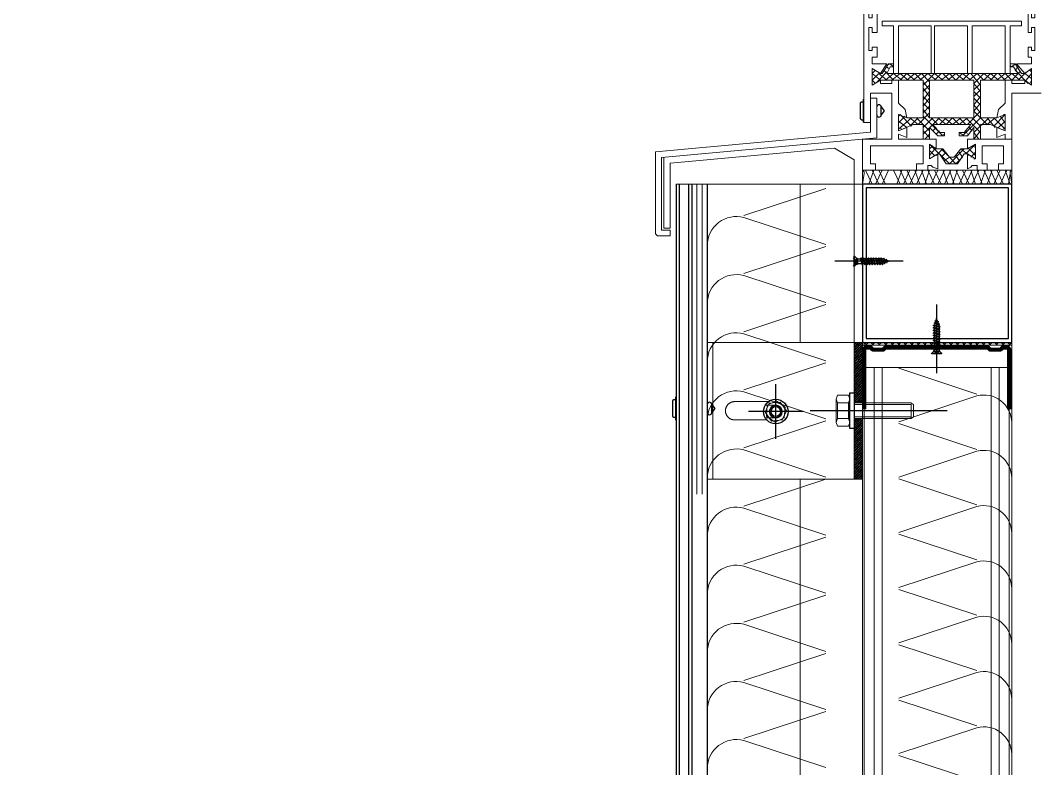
# Model space of a CAD drawing. Header units: metres. Extents: x -175 to 101, y -7 to 93.
# Drawn here: x 22.354 to 22.6826, y 16.1721 to 16.4135 of the extents above; entities that cross this region are included whole.
import ezdxf

# ---------------------------------------------------------------- set-up
doc = ezdxf.new("R2010")
doc.units = ezdxf.units.M
doc.linetypes.add('GESTRICHELT', pattern=[0.75, 0.5, -0.25])
doc.linetypes.add('HIDDEN', pattern=[0.375, 0.25, -0.125])
for name, color, linetype, lineweight, transparency in [('DC_AISLAMIENTO', 14, 'Continuous', 9, 0.3), ('DC_LINEA DISCONTINUA', 251, 'HIDDEN', 9, 0.3), ('DC_SOMBREADO', 252, 'Continuous', 9, 0.4), ('DC_TRANSPARENTE', 251, 'Continuous', 9, 0.4)]:
    doc.layers.add(name, color=color, linetype=linetype, lineweight=lineweight, transparency=transparency)
doc.layers.add('DC_LINEA', color=251, linetype='Continuous', lineweight=9)

# ---------------------------------------------------------------- blocks, each defined once
blk = doc.blocks.new('AISLM1')
at = {"layer": 'DC_AISLAMIENTO'}
for p, q in [((-6235.43963, 2491.67983), (-6235.41867, 2491.74319)), ((-6235.41713, 2491.74319), (-6235.39617, 2491.67983))]:
    blk.add_line(p, q, dxfattribs=at)
blk.add_arc((-6235.4404, 2491.74901), 0.0225, 345.00002, 90.00002, dxfattribs=at)
blk = doc.blocks.new('55')
at = {"layer": 'DC_SOMBREADO', "linetype": 'Continuous', "true_color": 0x000000, "transparency": 33554495}
h = blk.add_hatch(dxfattribs=at)
h.set_pattern_fill('BRASS', color=18, scale=0.0001, angle=47)
h.set_pattern_definition([(47, (-0.0002911, 0), (-0.00046440960053, 0.00043306895864), []), (47, (-0.0005233, 0.00021653), (-0.00046440960053, 0.00043306895864), [0.0003175, -0.00015875])])
h.paths.add_polyline_path([(-6233.99715, 2492.7041), (-6233.99979, 2492.7041), (-6233.99979, 2492.68455), (-6233.99979, 2492.68455), (-6233.99978, 2492.68455), (-6233.99974, 2492.68455), (-6233.99959, 2492.68455), (-6233.99901, 2492.68455), (-6233.99715, 2492.68455)])
h.paths.add_polyline_path([(-6233.99715, 2492.67954), (-6233.99901, 2492.67954), (-6233.99959, 2492.67954), (-6233.99979, 2492.67954), (-6233.99979, 2492.67627), (-6233.99979, 2492.65998), (-6233.99715, 2492.65998)])
at = {"layer": 'DC_LINEA', "lineweight": 15}
for points in [[(-6233.99979, 2492.7041), (-6234.04715, 2492.7041), (-6234.04715, 2492.65998), (-6233.99979, 2492.65998)], [(-6234.04538, 2492.7041), (-6234.04538, 2492.65998)], [(-6233.99715, 2492.65998), (-6233.99979, 2492.65998), (-6233.99979, 2492.7041), (-6233.99715, 2492.7041)], [(-6233.99715, 2492.65998), (-6233.99715, 2492.7041)], [(-6234.02491, 2492.68519), (-6234.0278, 2492.68383)], [(-6234.02204, 2492.6832), (-6234.02491, 2492.68519)], [(-6234.0278, 2492.68383), (-6234.02809, 2492.68035), (-6234.02522, 2492.67835), (-6234.02233, 2492.67972), (-6234.02204, 2492.6832)]]:
    blk.add_lwpolyline(points, dxfattribs=at)
at = {"layer": 'DC_LINEA', "lineweight": 25}
for points in [[(-6234.02507, 2492.67296), (-6234.02506, 2492.6906)], [(-6234.02507, 2492.67573), (-6234.02506, 2492.68784)], [(-6234.01624, 2492.68178), (-6234.03389, 2492.68178)], [(-6233.96986, 2492.68204), (-6234.01398, 2492.68204)]]:
    blk.add_lwpolyline(points, dxfattribs=at)
blk.add_lwpolyline([(-6233.99979, 2492.68782), (-6233.99979, 2492.67627), (-6234.00121, 2492.67627), (-6234.00121, 2492.67627), (-6234.00121, 2492.68781), (-6234.00121, 2492.68782)], close=True, dxfattribs=at)
at = {"layer": 'DC_LINEA', "lineweight": 0}
for points in [[(-6234.02796, 2492.67908), (-6234.03832, 2492.67908), (-6234.03843, 2492.67908), (-6234.03853, 2492.67909), (-6234.03863, 2492.6791), (-6234.03874, 2492.67911), (-6234.03884, 2492.67913), (-6234.03894, 2492.67915), (-6234.03904, 2492.67917), (-6234.03914, 2492.6792), (-6234.03924, 2492.67923), (-6234.03934, 2492.67926), (-6234.03943, 2492.6793), (-6234.03953, 2492.67934), (-6234.03962, 2492.67938), (-6234.03971, 2492.67943), (-6234.0398, 2492.67948), (-6234.03989, 2492.67953), (-6234.03998, 2492.67959), (-6234.04006, 2492.67965), (-6234.04014, 2492.67971), (-6234.04022, 2492.67977), (-6234.0403, 2492.67984), (-6234.04038, 2492.67991), (-6234.04045, 2492.67998), (-6234.04052, 2492.68006), (-6234.04059, 2492.68014), (-6234.04065, 2492.68022), (-6234.04072, 2492.6803), (-6234.04077, 2492.68039), (-6234.04083, 2492.68047), (-6234.04088, 2492.68056), (-6234.04093, 2492.68065), (-6234.04098, 2492.68074), (-6234.04102, 2492.68084), (-6234.04106, 2492.68093), (-6234.0411, 2492.68103), (-6234.04114, 2492.68112), (-6234.04117, 2492.68122), (-6234.04119, 2492.68132), (-6234.04122, 2492.68142), (-6234.04124, 2492.68152), (-6234.04125, 2492.68163), (-6234.04126, 2492.68173), (-6234.04127, 2492.68183), (-6234.04128, 2492.68193), (-6234.04128, 2492.68204), (-6234.04128, 2492.68214), (-6234.04127, 2492.68224), (-6234.04126, 2492.68235), (-6234.04125, 2492.68245), (-6234.04124, 2492.68255), (-6234.04122, 2492.68265), (-6234.04119, 2492.68275), (-6234.04117, 2492.68285), (-6234.04114, 2492.68295), (-6234.0411, 2492.68305), (-6234.04106, 2492.68315), (-6234.04102, 2492.68324), (-6234.04098, 2492.68333), (-6234.04093, 2492.68343), (-6234.04088, 2492.68352), (-6234.04083, 2492.6836), (-6234.04077, 2492.68369), (-6234.04072, 2492.68378), (-6234.04065, 2492.68386), (-6234.04059, 2492.68394), (-6234.04052, 2492.68401), (-6234.04045, 2492.68409), (-6234.04038, 2492.68416), (-6234.0403, 2492.68423), (-6234.04022, 2492.6843), (-6234.04014, 2492.68437), (-6234.04006, 2492.68443), (-6234.03998, 2492.68449), (-6234.03989, 2492.68454), (-6234.0398, 2492.6846), (-6234.03971, 2492.68465), (-6234.03962, 2492.68469), (-6234.03953, 2492.68474), (-6234.03943, 2492.68478), (-6234.03934, 2492.68482), (-6234.03924, 2492.68485), (-6234.03914, 2492.68488), (-6234.03904, 2492.68491), (-6234.03894, 2492.68493), (-6234.03884, 2492.68495), (-6234.03874, 2492.68496), (-6234.03863, 2492.68498), (-6234.03853, 2492.68499), (-6234.03843, 2492.68499), (-6234.03832, 2492.68499), (-6234.02738, 2492.68499)], [(-6233.99744, 2492.68499), (-6233.99979, 2492.68499)], [(-6234.02847, 2492.68381), (-6234.0278, 2492.68381), (-6234.02507, 2492.68381), (-6234.025, 2492.68381), (-6234.02493, 2492.6838), (-6234.02486, 2492.6838), (-6234.02479, 2492.68379), (-6234.02472, 2492.68378), (-6234.02465, 2492.68377), (-6234.02458, 2492.68375), (-6234.02451, 2492.68373), (-6234.02445, 2492.68371), (-6234.02438, 2492.68369), (-6234.02431, 2492.68367), (-6234.02425, 2492.68364), (-6234.02419, 2492.68361), (-6234.02412, 2492.68358), (-6234.02406, 2492.68354), (-6234.024, 2492.68351), (-6234.02394, 2492.68347), (-6234.02389, 2492.68343), (-6234.02383, 2492.68339), (-6234.02377, 2492.68335), (-6234.02372, 2492.6833), (-6234.02367, 2492.68325), (-6234.02362, 2492.6832), (-6234.02357, 2492.68315), (-6234.02352, 2492.6831), (-6234.02348, 2492.68305), (-6234.02344, 2492.68299), (-6234.0234, 2492.68293), (-6234.02336, 2492.68288), (-6234.02332, 2492.68282), (-6234.02329, 2492.68275), (-6234.02325, 2492.68269), (-6234.02322, 2492.68263), (-6234.0232, 2492.68257), (-6234.02317, 2492.6825), (-6234.02315, 2492.68243), (-6234.02312, 2492.68237), (-6234.02311, 2492.6823), (-6234.02309, 2492.68223), (-6234.02307, 2492.68216), (-6234.02306, 2492.6821), (-6234.02305, 2492.68203), (-6234.02305, 2492.68196), (-6234.02304, 2492.68189), (-6234.02304, 2492.68182), (-6234.02304, 2492.68175), (-6234.02304, 2492.68168), (-6234.02305, 2492.68161), (-6234.02305, 2492.68154), (-6234.02306, 2492.68147), (-6234.02307, 2492.6814), (-6234.02309, 2492.68133), (-6234.02311, 2492.68126), (-6234.02312, 2492.68119), (-6234.02315, 2492.68113), (-6234.02317, 2492.68106), (-6234.0232, 2492.681), (-6234.02322, 2492.68093), (-6234.02325, 2492.68087), (-6234.02329, 2492.68081), (-6234.02332, 2492.68075), (-6234.02336, 2492.68069), (-6234.0234, 2492.68063), (-6234.02344, 2492.68057), (-6234.02348, 2492.68052), (-6234.02352, 2492.68046), (-6234.02357, 2492.68041), (-6234.02362, 2492.68036), (-6234.02367, 2492.68031), (-6234.02372, 2492.68026), (-6234.02377, 2492.68022), (-6234.02383, 2492.68017), (-6234.02389, 2492.68013), (-6234.02394, 2492.68009), (-6234.024, 2492.68005), (-6234.02406, 2492.68002), (-6234.02412, 2492.67999), (-6234.02419, 2492.67995), (-6234.02425, 2492.67992), (-6234.02431, 2492.6799), (-6234.02438, 2492.67987), (-6234.02445, 2492.67985), (-6234.02451, 2492.67983), (-6234.02458, 2492.67981), (-6234.02465, 2492.6798), (-6234.02472, 2492.67978), (-6234.02479, 2492.67977), (-6234.02486, 2492.67976), (-6234.02493, 2492.67976), (-6234.025, 2492.67975), (-6234.02507, 2492.67975), (-6234.02723, 2492.67975), (-6234.02847, 2492.67975)], [(-6233.99744, 2492.67908), (-6233.99979, 2492.67908)]]:
    blk.add_lwpolyline(points, dxfattribs=at)
blk.add_lwpolyline([(-6234.02643, 2492.67873), (-6234.02848, 2492.68156), (-6234.02718, 2492.68447), (-6234.0237, 2492.68484), (-6234.02165, 2492.68201), (-6234.02295, 2492.67909)], close=True, dxfattribs=at)
at = {"layer": 'DC_LINEA', "lineweight": 5}
for points in [[(-6234.00164, 2492.67954), (-6234.00164, 2492.67954), (-6234.00515, 2492.67954), (-6234.00515, 2492.67954), (-6234.00515, 2492.67954), (-6234.00515, 2492.68455), (-6234.00515, 2492.68455), (-6234.00515, 2492.68455), (-6234.00164, 2492.68455), (-6234.00164, 2492.68455), (-6234.00121, 2492.68581), (-6234.00121, 2492.68581), (-6234.00121, 2492.68581), (-6234.00164, 2492.68707), (-6234.00164, 2492.68707), (-6234.00515, 2492.68707), (-6234.00515, 2492.68707), (-6234.00515, 2492.68707), (-6234.00558, 2492.68581), (-6234.00515, 2492.68455), (-6234.00515, 2492.68455)], [(-6234.00515, 2492.67954), (-6234.00515, 2492.67954), (-6234.00558, 2492.67828), (-6234.00558, 2492.67828), (-6234.00558, 2492.68581), (-6234.00558, 2492.68581)], [(-6234.00558, 2492.67828), (-6234.00515, 2492.67702), (-6234.00515, 2492.67702), (-6234.00515, 2492.67702), (-6234.00164, 2492.67702), (-6234.00164, 2492.67702), (-6234.00164, 2492.67702), (-6234.00121, 2492.67828), (-6234.00121, 2492.67828), (-6234.00121, 2492.67828), (-6234.00164, 2492.67954), (-6234.00164, 2492.67954), (-6234.00164, 2492.68455), (-6234.00164, 2492.68455)], [(-6233.99979, 2492.68455), (-6233.99979, 2492.68455), (-6233.99978, 2492.68455), (-6233.99974, 2492.68455), (-6233.99959, 2492.68455), (-6233.99901, 2492.68455), (-6233.99692, 2492.68455), (-6233.99061, 2492.68455), (-6233.9843, 2492.68455), (-6233.98222, 2492.68455), (-6233.98163, 2492.68455), (-6233.98148, 2492.68455), (-6233.98144, 2492.68455), (-6233.98143, 2492.68455), (-6233.98143, 2492.68455), (-6233.98143, 2492.68455), (-6233.98143, 2492.68455), (-6233.98142, 2492.68455), (-6233.98139, 2492.68453), (-6233.98131, 2492.68448), (-6233.98106, 2492.6843), (-6233.9808, 2492.68413), (-6233.98072, 2492.68408), (-6233.9807, 2492.68406), (-6233.98069, 2492.68406), (-6233.98069, 2492.68406), (-6233.98069, 2492.68406), (-6233.98069, 2492.68406), (-6233.98069, 2492.68405), (-6233.98069, 2492.68405), (-6233.98069, 2492.68401), (-6233.98069, 2492.68388), (-6233.98069, 2492.68343), (-6233.98069, 2492.68204), (-6233.98069, 2492.68066), (-6233.98069, 2492.6802), (-6233.98069, 2492.68008), (-6233.98069, 2492.68004), (-6233.98069, 2492.68003), (-6233.98069, 2492.68003), (-6233.98069, 2492.68003), (-6233.98069, 2492.68003), (-6233.98069, 2492.68003), (-6233.9807, 2492.68003), (-6233.98072, 2492.68001), (-6233.9808, 2492.67995), (-6233.98106, 2492.67978), (-6233.98131, 2492.67961), (-6233.98139, 2492.67956), (-6233.98142, 2492.67954), (-6233.98143, 2492.67954), (-6233.98143, 2492.67954), (-6233.98143, 2492.67954), (-6233.98143, 2492.67954), (-6233.98144, 2492.67954), (-6233.98148, 2492.67954), (-6233.98163, 2492.67954), (-6233.98222, 2492.67954), (-6233.9843, 2492.67954), (-6233.99061, 2492.67954), (-6233.99692, 2492.67954), (-6233.99901, 2492.67954), (-6233.99959, 2492.67954), (-6233.99974, 2492.67954), (-6233.99978, 2492.67954), (-6233.99979, 2492.67954), (-6233.99979, 2492.67954)], [(-6233.99979, 2492.68406), (-6233.99979, 2492.68406), (-6233.99978, 2492.68406), (-6233.99974, 2492.68406), (-6233.99959, 2492.68406), (-6233.99901, 2492.68406), (-6233.99692, 2492.68406), (-6233.99061, 2492.68406), (-6233.9843, 2492.68406), (-6233.98222, 2492.68406), (-6233.98163, 2492.68406), (-6233.98148, 2492.68406), (-6233.98144, 2492.68406), (-6233.98143, 2492.68406), (-6233.98143, 2492.68406), (-6233.98143, 2492.68406), (-6233.98143, 2492.68405), (-6233.98143, 2492.68405), (-6233.98143, 2492.68401), (-6233.98143, 2492.68388), (-6233.98143, 2492.68343), (-6233.98143, 2492.68204), (-6233.98143, 2492.68066), (-6233.98143, 2492.6802), (-6233.98143, 2492.68008), (-6233.98143, 2492.68004), (-6233.98143, 2492.68003), (-6233.98143, 2492.68003), (-6233.98143, 2492.68003), (-6233.98144, 2492.68003), (-6233.98148, 2492.68003), (-6233.98163, 2492.68003), (-6233.98222, 2492.68003), (-6233.9843, 2492.68003), (-6233.99061, 2492.68003), (-6233.99692, 2492.68003), (-6233.99901, 2492.68003), (-6233.99959, 2492.68003), (-6233.99974, 2492.68003), (-6233.99978, 2492.68003), (-6233.99979, 2492.68003), (-6233.99979, 2492.68003)]]:
    blk.add_lwpolyline(points, dxfattribs=at)
at = {"layer": 'DC_LINEA', "lineweight": 25}
blk.add_circle((-6234.02507, 2492.68178), 0.00396, dxfattribs=at)
at = {"layer": 'DC_LINEA', "lineweight": 0}
for radius in [0.00212, 0.002]:
    blk.add_circle((-6234.02507, 2492.68178), radius, dxfattribs=at)
at = {"layer": 'DC_LINEA', "lineweight": 15}
for radius in [0.00182, 0.00151]:
    blk.add_circle((-6234.02507, 2492.68178), radius, dxfattribs=at)
blk = doc.blocks.new('envolvente1')
at = {"layer": 'DC_LINEA', "linetype": 'Continuous'}
for p, q in [((-6233.83838, 2492.80877), (-6233.83838, 2492.85981)), ((-6233.81838, 2492.60877), (-6233.81838, 2492.80977)), ((-6233.87864, 2492.78368), (-6233.87864, 2492.7845)), ((-6233.83838, 2492.64871), (-6233.83838, 2492.76465))]:
    blk.add_line(p, q, dxfattribs=at)
at = {"layer": 'DC_LINEA', "lineweight": 25}
for points in [[(-6233.8784, 2492.85981), (-6233.8784, 2492.61384), (-6234.40224, 2492.57268, 0.39143), (-6234.40338, 2492.57145), (-6234.40338, 2492.40377)], [(-6233.8774, 2492.85981), (-6233.8774, 2492.61292), (-6234.40216, 2492.57169, 0.39143), (-6234.40238, 2492.57145), (-6234.40238, 2492.40477)], [(-6233.87864, 2492.79118), (-6233.87864, 2492.7845), (-6233.87911, 2492.7845, -0.413001), (-6233.87953, 2492.78492), (-6233.87953, 2492.78994, -0.413001), (-6233.87911, 2492.79036), (-6233.87864, 2492.79036)], [(-6233.86838, 2492.78615, 0.995723), (-6233.86693, 2492.78615), (-6233.86693, 2492.78871, 0.99502), (-6233.86838, 2492.78871)]]:
    blk.add_lwpolyline(points, format="xyb", dxfattribs=at)
for points in [[(-6233.8744, 2492.85981), (-6233.8744, 2492.61148)], [(-6233.8734, 2492.85981), (-6233.8734, 2492.61098)], [(-6233.86838, 2492.85981), (-6233.86838, 2492.6046)]]:
    blk.add_lwpolyline(points, dxfattribs=at)
blk.add_lwpolyline([(-6233.8669, 2492.78871), (-6233.86595, 2492.78746), (-6233.8669, 2492.78615)], close=True, dxfattribs=at)
at = {"layer": 'DC_LINEA DISCONTINUA', "ltscale": 0.02}
for points in [[(-6233.87174, 2492.85981), (-6233.87174, 2492.61031), (-6233.87447, 2492.60746), (-6234.39662, 2492.56644), (-6234.39671, 2492.56634), (-6234.39671, 2492.41294)], [(-6233.87007, 2492.85981), (-6233.87007, 2492.60964), (-6233.8737, 2492.60585), (-6234.39505, 2492.56489), (-6234.39505, 2492.41294)]]:
    blk.add_lwpolyline(points, dxfattribs=at)
at = {"layer": 'DC_AISLAMIENTO', "linetype": 'Continuous', "xscale": 0.416666425886738, "yscale": 0.416666425886738, "zscale": 0.416666425886738, "rotation": 90}
for p in [(-5195.63085, 5090.93868), (-5195.63085, 5090.91993), (-5195.63085, 5090.90118), (-5195.63085, 5090.88243), (-5195.63085, 5090.86368), (-5195.63085, 5090.84493), (-5195.63085, 5090.82618), (-5195.63085, 5090.80743), (-5195.63085, 5090.78868), (-5195.63085, 5090.76993)]:
    blk.add_blockref('AISLM1', p, dxfattribs=at)
at = {"layer": 'DC_LINEA', "linetype": 'Continuous'}
blk.add_blockref('55', (0.17877, 0.10467), dxfattribs=at)
blk = doc.blocks.new('C70')
at = {"const_width": 2}
for points in [[(-34.54, 1.25), (-34.54, 29)], [(33.47, 1.25), (33.47, 29)], [(-33.29, 0), (-31.99, 0)], [(-29.92, 1.09), (-26.1, 1.09)], [(22.97, 0), (-24.04, 0)], [(28.85, 1.09), (25.03, 1.09)], [(32.22, 0), (30.92, 0)]]:
    blk.add_lwpolyline(points, dxfattribs=at)
for points in [[(-33.29, 0, -0.414214), (-34.54, 1.25)], [(-29.92, 1.09, 0.247529), (-30.95, 0.54, -0.247529), (-31.99, 0)], [(-24.04, 0, -0.247529), (-25.07, 0.54, 0.247529), (-26.1, 1.09)], [(22.97, 0, 0.247529), (24, 0.54, -0.247529), (25.03, 1.09)], [(28.85, 1.09, -0.247529), (29.88, 0.54, 0.247529), (30.92, 0)], [(32.22, 0, 0.414214), (33.47, 1.25)]]:
    blk.add_lwpolyline(points, format="xyb", dxfattribs=at)

msp = doc.modelspace()

# ---------------------------------------------------------------- hatches: boundary and pattern name
at = {"layer": 'DC_SOMBREADO', "transparency": 33554526}
h = msp.add_hatch(dxfattribs=at)
h.set_pattern_fill('NET', color=256, scale=0.000467741, angle=-45)
h.set_pattern_definition([(315, (5853.9517761, -2315.8968154), (0.00105010794556, 0.00105010794556), []), (45, (5853.9517761, -2315.8968154), (-0.00105010794556, 0.00105010794556), [])])
h.paths.add_polyline_path([(22.67362, 16.30958), (22.67362, 16.30867), (22.62547, 16.30867), (22.62547, 16.30958)])

# ---------------------------------------------------------------- linework, layer by layer
at = {"layer": 'DC_LINEA', "color": 7, "lineweight": 0}
for p, q in [((22.62594, 16.38997), (22.62594, 16.4233)), ((22.63499, 16.38997), (22.62812, 16.38997)), ((22.62812, 16.37304), (22.62812, 16.36722)), ((22.63711, 16.37516), (22.64928, 16.37516)), ((22.64505, 16.37304), (22.63764, 16.37304)), ((22.64505, 16.36722), (22.64505, 16.37304)), ((22.64928, 16.37198), (22.64716, 16.37357)), ((22.64716, 16.37357), (22.64716, 16.36881)), ((22.64928, 16.37516), (22.64928, 16.37198)), ((22.64716, 16.36881), (22.64981, 16.37039)), ((22.64981, 16.37039), (22.64981, 16.36563)), ((22.62812, 16.36722), (22.6297, 16.36722)), ((22.6297, 16.36722), (22.6297, 16.3651)), ((22.64293, 16.3651), (22.64293, 16.36722)), ((22.64293, 16.36722), (22.64505, 16.36722)), ((22.64769, 16.36669), (22.64663, 16.36669)), ((22.64663, 16.36669), (22.64663, 16.3651)), ((22.64822, 16.36616), (22.64769, 16.36669)), ((22.64981, 16.36563), (22.64822, 16.36616)), ((22.64663, 16.3651), (22.64293, 16.3651))]:
    msp.add_line(p, q, dxfattribs=at)
at = {"layer": 'DC_LINEA', "linetype": 'Continuous'}
for p, q in [((22.62594, 16.38997), (22.62594, 16.38057)), ((22.62812, 16.38057), (22.62812, 16.38997)), ((22.63009, 16.3884), (22.62812, 16.3884)), ((22.63009, 16.3884), (22.63009, 16.37558)), ((22.62574, 16.38051), (22.62574, 16.38133)), ((22.62594, 16.38057), (22.62812, 16.38057)), ((22.62812, 16.38057), (22.62812, 16.37738)), ((22.62547, 16.37516), (22.62547, 16.36063)), ((22.63499, 16.37516), (22.62547, 16.37516)), ((22.63764, 16.37304), (22.62812, 16.37304)), ((22.62282, 16.36063), (22.62282, 16.36849)), ((22.67362, 15.96049), (22.67362, 16.3651)), ((22.56545, 16.36063), (22.57045, 16.36063)), ((22.57045, 16.36063), (22.62547, 16.36063)), ((22.62282, 16.30958), (22.62282, 16.36063)), ((22.62547, 16.30867), (22.62547, 16.30958)), ((22.62604, 15.98113), (22.62604, 16.30958)), ((22.67281, 15.98113), (22.67281, 16.30958)), ((22.67362, 16.30867), (22.67362, 16.30958))]:
    msp.add_line(p, q, dxfattribs=at)
at = {"layer": 'DC_LINEA'}
for p, q in [((22.67362, 16.30958), (22.62547, 16.30958)), ((22.67362, 16.30867), (22.62547, 16.30867))]:
    msp.add_line(p, q, dxfattribs=at)
at = {"layer": 'DC_LINEA', "color": 7, "lineweight": 0}
for points in [[(22.62594, 16.4233), (22.63023, 16.4233), (22.63023, 16.42013), (22.62917, 16.42013), (22.62864, 16.42013), (22.62864, 16.42172), (22.62759, 16.42172), (22.62759, 16.41431), (22.62864, 16.41431), (22.62864, 16.4159), (22.63023, 16.4159), (22.63023, 16.40955), (22.62864, 16.40955), (22.62864, 16.41113), (22.62759, 16.41113), (22.62759, 16.40373), (22.62864, 16.40373), (22.62864, 16.40478), (22.63023, 16.40478), (22.63023, 16.40161), (22.62864, 16.40161), (22.62864, 16.39949), (22.63341, 16.39949), (22.63129, 16.39632)], [(22.67785, 16.39632), (22.6752, 16.39949), (22.67997, 16.39949), (22.67997, 16.40161), (22.67891, 16.40161), (22.67891, 16.40478), (22.67997, 16.40478), (22.67997, 16.40373), (22.68103, 16.40373), (22.68103, 16.41113), (22.67997, 16.41113), (22.67997, 16.40955), (22.67891, 16.40955), (22.67891, 16.4159), (22.67997, 16.4159), (22.67997, 16.41431), (22.68103, 16.41431), (22.68103, 16.42172), (22.67997, 16.42172), (22.67997, 16.42013), (22.67944, 16.42013), (22.67891, 16.42013), (22.67891, 16.4233), (22.68314, 16.4233)], [(22.63552, 16.39632), (22.63552, 16.41166), (22.63182, 16.41166), (22.63182, 16.41325), (22.67679, 16.41325), (22.67679, 16.41166), (22.67309, 16.41166), (22.67309, 16.39632)], [(22.64769, 16.39632), (22.64769, 16.41166), (22.63711, 16.41166), (22.63711, 16.39632)], [(22.64875, 16.39632), (22.64875, 16.41166), (22.65933, 16.41166), (22.65933, 16.39632)], [(22.6715, 16.39632), (22.6715, 16.41166), (22.66092, 16.41166), (22.66092, 16.39632)], [(22.63976, 16.38203), (22.63923, 16.38468), (22.63711, 16.3868), (22.63711, 16.3942), (22.63499, 16.3942), (22.63499, 16.39314), (22.63129, 16.39314), (22.63129, 16.3942)], [(22.66886, 16.38203), (22.66938, 16.38468), (22.6715, 16.3868), (22.6715, 16.3942), (22.67362, 16.3942), (22.67362, 16.39314), (22.67785, 16.39314), (22.67785, 16.3942)], [(22.63499, 16.37516), (22.63499, 16.38997)], [(22.68314, 16.38997), (22.67362, 16.38997), (22.67362, 16.37516), (22.6715, 16.37516), (22.6715, 16.37674), (22.66886, 16.37568), (22.66886, 16.37886)], [(22.63976, 16.37886), (22.63976, 16.37568), (22.63711, 16.37674), (22.63711, 16.37516)], [(22.64716, 16.37516), (22.64505, 16.37516)], [(22.66356, 16.37516), (22.66145, 16.37516)]]:
    msp.add_lwpolyline(points, dxfattribs=at)
at = {"layer": 'DC_LINEA', "color": 8, "lineweight": 0, "true_color": 0x767676}
for points in [[(22.64505, 16.37516), (22.64505, 16.37992), (22.64187, 16.37992), (22.63711, 16.3778), (22.63711, 16.38309), (22.63976, 16.38203), (22.64505, 16.38203), (22.64505, 16.3942), (22.63129, 16.3942), (22.62864, 16.39262), (22.62864, 16.39791), (22.63129, 16.39632), (22.63182, 16.39632), (22.63394, 16.39949), (22.63552, 16.39949), (22.63552, 16.39844), (22.63446, 16.39844), (22.63341, 16.39632), (22.67573, 16.39632), (22.67415, 16.39844), (22.67309, 16.39844), (22.67309, 16.39949), (22.67468, 16.39949), (22.67679, 16.39632), (22.67785, 16.39632), (22.67997, 16.39791), (22.67997, 16.39262), (22.67785, 16.3942), (22.66356, 16.3942), (22.66356, 16.38203), (22.66886, 16.38203), (22.6715, 16.38309), (22.6715, 16.3778), (22.66674, 16.37992), (22.66356, 16.37992), (22.66356, 16.37516)], [(22.63129, 16.3942), (22.62864, 16.39262), (22.62864, 16.39791), (22.63129, 16.39632)], [(22.67785, 16.3942), (22.67997, 16.39262), (22.67997, 16.39791), (22.67785, 16.39632)], [(22.63976, 16.37886), (22.63711, 16.3778), (22.63711, 16.38309), (22.63976, 16.38203)], [(22.66886, 16.37886), (22.6715, 16.3778), (22.6715, 16.38309), (22.66886, 16.38203)], [(22.66145, 16.37516), (22.66145, 16.37886), (22.65933, 16.37621), (22.65669, 16.37621), (22.65669, 16.37727), (22.65827, 16.37727), (22.66039, 16.37992), (22.64822, 16.37992), (22.65034, 16.37727), (22.65192, 16.37727), (22.65192, 16.37621), (22.64981, 16.37621), (22.64716, 16.37886), (22.64716, 16.37516)], [(22.65933, 16.37198), (22.65722, 16.37198), (22.6551, 16.36934), (22.65457, 16.36934), (22.65351, 16.36934), (22.6514, 16.37198), (22.64928, 16.37198)], [(22.65933, 16.37039), (22.65827, 16.37039), (22.65616, 16.36722), (22.65457, 16.36722), (22.65245, 16.36722), (22.65034, 16.37039), (22.64981, 16.37039)], [(22.62547, 16.36063), (22.626, 16.36404), (22.626, 16.36457), (22.62547, 16.3651), (22.67362, 16.3651), (22.67309, 16.36457), (22.67309, 16.36404), (22.67362, 16.36063)]]:
    msp.add_lwpolyline(points, dxfattribs=at)
at = {"layer": 'DC_LINEA', "color": 8, "lineweight": 5, "true_color": 0x767676}
for points in [[(22.63552, 16.39896), (22.63552, 16.39844), (22.63446, 16.39949), (22.63341, 16.39896)], [(22.67468, 16.39949), (22.67362, 16.39844), (22.67309, 16.39896)], [(22.6297, 16.39738), (22.62864, 16.39632), (22.63129, 16.3942)], [(22.63341, 16.3942), (22.63076, 16.39632), (22.62864, 16.3942), (22.6297, 16.39314)], [(22.63341, 16.39685), (22.63023, 16.39367)], [(22.63235, 16.39738), (22.63552, 16.3942)], [(22.63817, 16.3942), (22.63552, 16.39632), (22.63288, 16.3942)], [(22.63341, 16.39844), (22.63394, 16.39791)], [(22.64028, 16.3942), (22.63764, 16.39632), (22.63499, 16.3942)], [(22.6424, 16.3942), (22.63976, 16.39632), (22.63764, 16.3942)], [(22.64452, 16.3942), (22.6424, 16.39632), (22.63976, 16.3942)], [(22.64716, 16.39367), (22.64452, 16.39632), (22.64187, 16.3942)], [(22.64928, 16.3942), (22.64663, 16.39632), (22.64399, 16.3942)], [(22.6514, 16.3942), (22.64875, 16.39632), (22.64505, 16.39262)], [(22.65087, 16.39632), (22.64875, 16.3942)], [(22.66039, 16.3942), (22.65774, 16.39632), (22.65563, 16.3942), (22.65351, 16.39632), (22.65087, 16.3942)], [(22.6514, 16.39632), (22.65351, 16.3942)], [(22.65827, 16.3942), (22.65563, 16.39632), (22.65298, 16.3942)], [(22.65986, 16.39632), (22.65774, 16.3942)], [(22.66938, 16.3942), (22.66674, 16.39632), (22.66462, 16.3942), (22.66251, 16.39632), (22.65986, 16.3942)], [(22.66039, 16.39632), (22.66356, 16.39262)], [(22.66727, 16.3942), (22.66462, 16.39632), (22.66145, 16.39314), (22.66356, 16.3905)], [(22.66886, 16.39632), (22.66674, 16.3942)], [(22.67626, 16.39685), (22.67362, 16.3942), (22.6715, 16.39632), (22.66886, 16.3942)], [(22.66938, 16.39632), (22.6715, 16.3942)], [(22.67626, 16.3942), (22.67362, 16.39632), (22.67097, 16.3942)], [(22.67573, 16.39844), (22.67468, 16.39738), (22.67891, 16.39314)], [(22.67838, 16.39685), (22.67573, 16.3942)], [(22.67997, 16.39632), (22.67785, 16.39367)], [(22.67785, 16.39632), (22.67997, 16.39473)], [(22.67944, 16.39738), (22.67997, 16.39685)], [(22.64505, 16.39367), (22.64716, 16.39103)], [(22.64716, 16.39262), (22.64505, 16.3905)], [(22.66356, 16.39314), (22.66145, 16.39103)], [(22.67997, 16.3942), (22.67944, 16.39314)], [(22.64505, 16.39156), (22.64716, 16.38891)], [(22.64716, 16.3905), (22.64505, 16.38785)], [(22.66356, 16.39103), (22.66145, 16.38891)], [(22.66145, 16.3905), (22.66356, 16.38838)], [(22.64505, 16.38891), (22.64716, 16.3868)], [(22.64716, 16.38838), (22.64505, 16.38574)], [(22.64505, 16.3868), (22.64716, 16.38468)], [(22.66356, 16.38891), (22.66145, 16.38627), (22.66356, 16.38362)], [(22.66145, 16.38838), (22.66356, 16.38627)], [(22.66833, 16.38203), (22.66568, 16.37992), (22.66145, 16.38415), (22.66356, 16.3868)], [(22.64134, 16.37939), (22.63764, 16.38309), (22.63711, 16.38256)], [(22.64716, 16.38362), (22.64346, 16.37992), (22.64081, 16.38203)], [(22.64716, 16.38574), (22.64505, 16.38362)], [(22.64505, 16.38468), (22.64716, 16.38203)], [(22.66356, 16.38415), (22.65933, 16.37992)], [(22.67097, 16.38309), (22.6715, 16.38309), (22.6678, 16.37939)], [(22.63923, 16.38256), (22.63711, 16.38045)], [(22.64134, 16.38203), (22.63711, 16.37833)], [(22.63711, 16.38098), (22.63976, 16.37886)], [(22.64346, 16.38203), (22.64081, 16.37939)], [(22.64293, 16.38203), (22.64716, 16.3778)], [(22.64505, 16.38256), (22.6514, 16.37621)], [(22.65034, 16.38203), (22.64505, 16.37674)], [(22.64822, 16.38203), (22.64505, 16.37886)], [(22.64769, 16.38203), (22.64981, 16.37992)], [(22.65933, 16.38203), (22.65669, 16.37992), (22.65457, 16.38203), (22.65245, 16.37992), (22.64981, 16.38203)], [(22.65245, 16.38203), (22.65034, 16.37992)], [(22.65722, 16.38203), (22.65457, 16.37992), (22.65192, 16.38203)], [(22.65669, 16.38203), (22.6588, 16.37992)], [(22.66356, 16.38203), (22.65774, 16.37621)], [(22.6588, 16.38203), (22.66356, 16.37727)], [(22.66092, 16.38203), (22.66356, 16.37939)], [(22.66621, 16.38203), (22.66145, 16.37727), (22.66304, 16.37516)], [(22.66568, 16.38203), (22.66833, 16.37886)], [(22.6678, 16.38203), (22.6715, 16.37833)], [(22.6715, 16.38098), (22.66938, 16.37886)], [(22.66991, 16.38256), (22.6715, 16.38045)], [(22.63711, 16.37886), (22.63817, 16.37833)], [(22.64505, 16.3778), (22.64716, 16.37568)], [(22.64716, 16.37674), (22.64558, 16.37516)], [(22.64928, 16.37886), (22.64822, 16.3778)], [(22.65034, 16.3778), (22.64928, 16.37674)], [(22.65192, 16.37674), (22.65087, 16.37621)], [(22.65669, 16.37727), (22.65827, 16.37621)], [(22.6588, 16.3778), (22.65933, 16.37674)], [(22.65986, 16.37886), (22.66092, 16.3778)], [(22.66356, 16.3778), (22.66145, 16.37516)], [(22.6715, 16.37886), (22.67097, 16.37833)], [(22.64505, 16.37568), (22.64505, 16.37516)], [(22.65827, 16.37198), (22.65351, 16.36722), (22.64716, 16.37357)], [(22.64822, 16.37304), (22.64716, 16.37198)], [(22.66198, 16.37357), (22.6588, 16.37039)], [(22.66092, 16.37304), (22.66198, 16.37251)], [(22.66356, 16.37516), (22.66409, 16.37516)], [(22.64928, 16.37251), (22.64716, 16.36986)], [(22.64716, 16.37145), (22.64875, 16.36986)], [(22.6514, 16.37198), (22.64928, 16.36986)], [(22.65087, 16.37198), (22.65298, 16.36986)], [(22.65245, 16.37092), (22.65087, 16.36934)], [(22.65669, 16.37092), (22.65774, 16.36934), (22.65563, 16.36722), (22.65351, 16.36934), (22.65192, 16.36828)], [(22.65563, 16.36986), (22.65669, 16.36828)], [(22.65722, 16.37198), (22.65986, 16.36986)], [(22.65933, 16.37251), (22.66198, 16.36986)], [(22.66198, 16.37092), (22.66039, 16.36934)], [(22.64716, 16.36934), (22.64716, 16.36881)], [(22.66198, 16.36881), (22.66145, 16.36881)]]:
    msp.add_lwpolyline(points, dxfattribs=at)
at = {"layer": 'DC_LINEA', "color": 8, "lineweight": 0, "true_color": 0x767676}
msp.add_lwpolyline([(22.65457, 16.38203), (22.66145, 16.38203), (22.66145, 16.3942), (22.64716, 16.3942), (22.64716, 16.38203)], close=True, dxfattribs=at)
at = {"layer": 'DC_LINEA', "lineweight": 25}
for points in [[(22.62574, 16.38801), (22.62574, 16.38133), (22.62528, 16.38133, -0.413001), (22.62486, 16.38175), (22.62486, 16.38677, -0.413001), (22.62528, 16.38719), (22.62574, 16.38719)], [(22.63009, 16.38298, 0.995723), (22.63154, 16.38298), (22.63154, 16.38553, 0.99502), (22.63009, 16.38553)]]:
    msp.add_lwpolyline(points, format="xyb", dxfattribs=at)
for points in [[(22.63157, 16.38553), (22.63252, 16.38428), (22.63157, 16.38298)], [(22.62547, 16.30958), (22.67362, 16.30958), (22.67362, 16.36063), (22.62547, 16.36063)], [(22.62671, 16.31082), (22.6726, 16.31082), (22.6726, 16.3594), (22.62671, 16.3594)]]:
    msp.add_lwpolyline(points, close=True, dxfattribs=at)
at = {"layer": 'DC_LINEA'}
for points in [[(22.62812, 16.37738), (22.55876, 16.37101), (22.55876, 16.34456), (22.55938, 16.34395), (22.5635, 16.34395), (22.5635, 16.3458), (22.56076, 16.3458), (22.56076, 16.3692), (22.63009, 16.37558)], [(22.5615, 16.36927), (22.5615, 16.34642), (22.5635, 16.34642), (22.5635, 16.36738), (22.61652, 16.37226), (22.62282, 16.36849)]]:
    msp.add_lwpolyline(points, dxfattribs=at)
at = {"layer": 'DC_LINEA', "color": 7, "lineweight": 0}
msp.add_lwpolyline([(22.66938, 16.3651), (22.66938, 16.36722), (22.67097, 16.36722), (22.67097, 16.37304), (22.66409, 16.37304), (22.66409, 16.36722), (22.66568, 16.36722), (22.66568, 16.3651), (22.66251, 16.3651), (22.66251, 16.36669), (22.66092, 16.36669), (22.66039, 16.36616), (22.65933, 16.36563), (22.65933, 16.37039), (22.66198, 16.36881), (22.66198, 16.37357), (22.65933, 16.37198), (22.65933, 16.37516), (22.67362, 16.37516), (22.67362, 16.3651)], close=True, dxfattribs=at)
at = {"layer": 'DC_LINEA', "color": 8, "lineweight": 5, "true_color": 0x767676}
for points in [[(22.62864, 16.36063), (22.62653, 16.3651)], [(22.62759, 16.36063), (22.62917, 16.3651)], [(22.63076, 16.36063), (22.62864, 16.3651)], [(22.6297, 16.36063), (22.63182, 16.3651)], [(22.63288, 16.36063), (22.63076, 16.3651)], [(22.63182, 16.36063), (22.63394, 16.3651)], [(22.63764, 16.36063), (22.63552, 16.3651)], [(22.63658, 16.36063), (22.63817, 16.3651)], [(22.63976, 16.36063), (22.63764, 16.3651)], [(22.6387, 16.36063), (22.64081, 16.3651)], [(22.64187, 16.36063), (22.63976, 16.3651)], [(22.64081, 16.36063), (22.64293, 16.3651)], [(22.64399, 16.36063), (22.6424, 16.3651)], [(22.64293, 16.36063), (22.64505, 16.3651)], [(22.6461, 16.36063), (22.64452, 16.3651)], [(22.64558, 16.36063), (22.64716, 16.3651)], [(22.64875, 16.36063), (22.64663, 16.3651)], [(22.64769, 16.36063), (22.64981, 16.3651)], [(22.65087, 16.36063), (22.64875, 16.3651)], [(22.64981, 16.36063), (22.65192, 16.3651)], [(22.65298, 16.36063), (22.6514, 16.3651)], [(22.65192, 16.36063), (22.65404, 16.3651)], [(22.6551, 16.36063), (22.65351, 16.3651)], [(22.65457, 16.36063), (22.65616, 16.3651)], [(22.65774, 16.36063), (22.65563, 16.3651)], [(22.65669, 16.36063), (22.6588, 16.3651)], [(22.65986, 16.36063), (22.65774, 16.3651)], [(22.6588, 16.36063), (22.66092, 16.3651)], [(22.66198, 16.36063), (22.66039, 16.3651)], [(22.66092, 16.36063), (22.66304, 16.3651)], [(22.66409, 16.36063), (22.66251, 16.3651)], [(22.66356, 16.36063), (22.66515, 16.3651)], [(22.66674, 16.36063), (22.66462, 16.3651)], [(22.66568, 16.36063), (22.66727, 16.3651)], [(22.66886, 16.36063), (22.66674, 16.3651)], [(22.6678, 16.36063), (22.66991, 16.3651)], [(22.67097, 16.36063), (22.66886, 16.3651)], [(22.66991, 16.36063), (22.67203, 16.3651)], [(22.67309, 16.36063), (22.6715, 16.3651)], [(22.67256, 16.36063), (22.67309, 16.36404)]]:
    msp.add_lwpolyline(points, close=True, dxfattribs=at)
at = {"layer": 'DC_TRANSPARENTE', "linetype": 'GESTRICHELT', "ltscale": 15}
msp.add_line((22.62604, 16.30153), (22.67281, 16.30153), dxfattribs=at)
at = {"layer": 'DC_TRANSPARENTE', "linetype": 'Continuous'}
for p, q in [((22.62923, 15.96763), (22.62923, 16.30153)), ((22.63188, 15.96763), (22.63188, 16.30153)), ((22.66696, 15.96763), (22.66696, 16.30153)), ((22.66961, 15.96763), (22.66961, 16.30153))]:
    msp.add_line(p, q, dxfattribs=at)
at = {"layer": 'DC_TRANSPARENTE', "color": 8, "lineweight": 5, "true_color": 0x767676}
for points in [[(22.62413, 16.33471), (22.62254, 16.33682)], [(22.62413, 16.33576), (22.62254, 16.33418)]]:
    msp.add_lwpolyline(points, close=True, dxfattribs=at)
at = {"layer": 'DC_TRANSPARENTE', "lineweight": 25}
for points in [[(22.62403, 16.33655), (22.62402, 16.33655), (22.624, 16.33655), (22.62399, 16.33655), (22.62397, 16.33656), (22.62396, 16.33656), (22.62394, 16.33656), (22.62393, 16.33656), (22.62391, 16.33657), (22.62389, 16.33657), (22.62388, 16.33657), (22.62386, 16.33658), (22.62385, 16.33658), (22.62383, 16.33659), (22.62382, 16.33659), (22.6238, 16.3366), (22.62379, 16.3366), (22.62377, 16.33661), (22.62376, 16.33661), (22.62374, 16.33662), (22.62373, 16.33663), (22.62372, 16.33664), (22.6237, 16.33664), (22.62369, 16.33665), (22.62368, 16.33666), (22.62366, 16.33667), (22.62365, 16.33668), (22.62364, 16.33669), (22.62363, 16.3367), (22.62361, 16.33671), (22.6236, 16.33672), (22.62359, 16.33673), (22.62358, 16.33674), (22.62296, 16.33736), (22.62276, 16.33736), (22.62276, 16.33418), (22.62296, 16.33418), (22.62358, 16.3348), (22.62359, 16.33481), (22.6236, 16.33482), (22.62361, 16.33483), (22.62363, 16.33484), (22.62364, 16.33485), (22.62365, 16.33486), (22.62366, 16.33487), (22.62368, 16.33488), (22.62369, 16.33488), (22.6237, 16.33489), (22.62372, 16.3349), (22.62373, 16.33491), (22.62374, 16.33492), (22.62376, 16.33492), (22.62377, 16.33493), (22.62379, 16.33494), (22.6238, 16.33494), (22.62382, 16.33495), (22.62383, 16.33495), (22.62385, 16.33496), (22.62386, 16.33496), (22.62388, 16.33497), (22.62389, 16.33497), (22.62391, 16.33497), (22.62393, 16.33498), (22.62394, 16.33498), (22.62396, 16.33498), (22.62397, 16.33498), (22.62399, 16.33498), (22.624, 16.33498), (22.62402, 16.33498), (22.62403, 16.33498), (22.62403, 16.33655), (22.62478, 16.33655)], [(22.62507, 16.33684), (22.62516, 16.33646), (22.6253, 16.33532), (22.62543, 16.33466)], [(22.62587, 16.33684), (22.62596, 16.33646), (22.6261, 16.33532), (22.62623, 16.33466)], [(22.62667, 16.33684), (22.62676, 16.33646), (22.6269, 16.33532), (22.62703, 16.33466)], [(22.62746, 16.33684), (22.62755, 16.33646), (22.6277, 16.33532), (22.62782, 16.33466)], [(22.6283, 16.33684), (22.62839, 16.33646), (22.62853, 16.33532), (22.62866, 16.33466)], [(22.6291, 16.33684), (22.62919, 16.33646), (22.62934, 16.33532), (22.62946, 16.33466)], [(22.62995, 16.33684), (22.63004, 16.33646), (22.63018, 16.33532), (22.63031, 16.33466)], [(22.63075, 16.33684), (22.63085, 16.33646), (22.63099, 16.33532), (22.63112, 16.33466)], [(22.63156, 16.33684), (22.63165, 16.33646), (22.63179, 16.33532), (22.63192, 16.33466)], [(22.63237, 16.33673), (22.63246, 16.33635), (22.63253, 16.33555), (22.63266, 16.33491)], [(22.63864, 16.33577), (22.61659, 16.33577)], [(22.62532, 16.33498), (22.62403, 16.33498)], [(22.62558, 16.33655), (22.62516, 16.33655)], [(22.62612, 16.33498), (22.62571, 16.33498)], [(22.62638, 16.33655), (22.62596, 16.33655)], [(22.62692, 16.33498), (22.62651, 16.33498)], [(22.62718, 16.33655), (22.62676, 16.33655)], [(22.62771, 16.33498), (22.62731, 16.33498)], [(22.62801, 16.33655), (22.62756, 16.33655)], [(22.62855, 16.33498), (22.6281, 16.33498)], [(22.62882, 16.33655), (22.6284, 16.33655)], [(22.62935, 16.33498), (22.62894, 16.33498)], [(22.62967, 16.33655), (22.6292, 16.33655)], [(22.6302, 16.33498), (22.62974, 16.33498)], [(22.63047, 16.33655), (22.63005, 16.33655)], [(22.63101, 16.33498), (22.63059, 16.33498)], [(22.63127, 16.33655), (22.63085, 16.33655)], [(22.63181, 16.335), (22.63171, 16.33498), (22.6314, 16.33498)], [(22.63213, 16.33645), (22.63191, 16.33652), (22.63171, 16.33655), (22.63166, 16.33655)], [(22.63255, 16.33522), (22.63217, 16.3351)], [(22.63303, 16.33616), (22.63251, 16.33633)], [(22.63327, 16.33545), (22.63288, 16.33533)], [(22.63332, 16.33607), (22.63423, 16.33577), (22.6335, 16.33553)], [(22.64942, 16.32177), (22.64942, 16.29971)], [(22.64972, 16.31644), (22.64942, 16.31735), (22.64919, 16.31663)], [(22.65049, 16.31468), (22.65011, 16.31477), (22.64897, 16.31491), (22.64831, 16.31505)], [(22.65049, 16.31388), (22.65011, 16.31397), (22.64897, 16.31411), (22.64831, 16.31424)], [(22.65038, 16.31549), (22.65, 16.31558), (22.6492, 16.31565), (22.64857, 16.31578)], [(22.64865, 16.31493), (22.64864, 16.31483), (22.64864, 16.31452)], [(22.64864, 16.31413), (22.64864, 16.31371)], [(22.64888, 16.31568), (22.64875, 16.31529)], [(22.64911, 16.31639), (22.64898, 16.316)], [(22.64982, 16.31615), (22.64998, 16.31564)], [(22.65011, 16.31525), (22.65018, 16.31504), (22.65021, 16.31483), (22.65021, 16.31478)], [(22.65021, 16.31439), (22.65021, 16.31397)], [(22.65021, 16.31359), (22.65021, 16.31317)], [(22.65049, 16.31307), (22.65011, 16.31316), (22.64897, 16.31331), (22.64831, 16.31343)], [(22.65049, 16.31222), (22.65011, 16.31232), (22.64897, 16.31246), (22.64831, 16.31259)], [(22.65049, 16.31142), (22.65011, 16.31151), (22.64897, 16.31166), (22.64831, 16.31178)], [(22.65049, 16.31058), (22.65011, 16.31067), (22.64897, 16.31082), (22.64831, 16.31094)], [(22.64864, 16.31332), (22.64864, 16.31287)], [(22.64864, 16.31248), (22.64864, 16.31206)], [(22.64864, 16.31167), (22.64864, 16.31122)], [(22.64864, 16.31083), (22.64864, 16.31043)], [(22.65021, 16.31279), (22.65021, 16.31232)], [(22.65021, 16.31194), (22.65021, 16.31152)], [(22.65021, 16.31114), (22.65021, 16.31068)], [(22.65021, 16.3103), (22.65021, 16.30989)], [(22.65021, 16.30716), (22.65021, 16.30714), (22.65021, 16.30713), (22.65021, 16.30711), (22.65021, 16.30709), (22.65021, 16.30708), (22.65021, 16.30706), (22.65022, 16.30705), (22.65022, 16.30703), (22.65022, 16.30702), (22.65023, 16.307), (22.65023, 16.30699), (22.65024, 16.30697), (22.65024, 16.30696), (22.65024, 16.30694), (22.65025, 16.30693), (22.65026, 16.30691), (22.65026, 16.3069), (22.65027, 16.30688), (22.65028, 16.30687), (22.65028, 16.30685), (22.65029, 16.30684), (22.6503, 16.30682), (22.65031, 16.30681), (22.65032, 16.3068), (22.65033, 16.30678), (22.65033, 16.30677), (22.65034, 16.30676), (22.65035, 16.30675), (22.65036, 16.30674), (22.65037, 16.30672), (22.65039, 16.30671), (22.6504, 16.3067), (22.65101, 16.30609), (22.65101, 16.30588), (22.64784, 16.30588), (22.64784, 16.30609), (22.64845, 16.3067), (22.64846, 16.30671), (22.64847, 16.30672), (22.64848, 16.30674), (22.64849, 16.30675), (22.6485, 16.30676), (22.64851, 16.30677), (22.64852, 16.30678), (22.64853, 16.3068), (22.64854, 16.30681), (22.64855, 16.30682), (22.64855, 16.30684), (22.64856, 16.30685), (22.64857, 16.30687), (22.64858, 16.30688), (22.64858, 16.3069), (22.64859, 16.30691), (22.6486, 16.30693), (22.6486, 16.30694), (22.64861, 16.30696), (22.64861, 16.30697), (22.64862, 16.30699), (22.64862, 16.307), (22.64862, 16.30702), (22.64863, 16.30703), (22.64863, 16.30705), (22.64863, 16.30706), (22.64863, 16.30708), (22.64864, 16.30709), (22.64864, 16.30711), (22.64864, 16.30713), (22.64864, 16.30714), (22.64864, 16.30716), (22.65021, 16.30716), (22.65021, 16.30791)], [(22.65049, 16.30979), (22.65011, 16.30988), (22.64897, 16.31002), (22.64831, 16.31015)], [(22.65049, 16.30899), (22.65011, 16.30908), (22.64897, 16.30922), (22.64831, 16.30935)], [(22.65049, 16.30819), (22.65011, 16.30828), (22.64897, 16.30842), (22.64831, 16.30855)], [(22.64864, 16.31004), (22.64864, 16.30963)], [(22.64864, 16.30924), (22.64864, 16.30883)], [(22.64864, 16.30844), (22.64864, 16.30716)], [(22.65021, 16.30951), (22.65021, 16.30909)], [(22.65021, 16.30871), (22.65021, 16.30829)]]:
    msp.add_lwpolyline(points, dxfattribs=at)
at = {"layer": 'DC_TRANSPARENTE', "lineweight": 15}
for points in [[(22.62276, 16.33689), (22.62276, 16.33686), (22.62276, 16.33594), (22.6235, 16.33594)], [(22.62281, 16.33665), (22.62276, 16.33689), (22.62276, 16.33597)], [(22.6235, 16.33597), (22.62281, 16.33665), (22.62281, 16.33663), (22.62276, 16.33686)], [(22.62281, 16.33663), (22.6235, 16.33594), (22.6235, 16.33597), (22.6235, 16.3356), (22.62281, 16.33491), (22.62281, 16.33488)], [(22.62296, 16.33736), (22.62296, 16.33418)], [(22.62358, 16.33674), (22.62358, 16.3348)], [(22.62276, 16.33566), (22.62276, 16.33603), (22.62281, 16.33602), (22.6235, 16.33597), (22.62276, 16.33597), (22.62276, 16.33603)], [(22.62276, 16.33594), (22.62276, 16.33587)], [(22.62276, 16.3355), (22.62276, 16.33587), (22.62281, 16.33589), (22.6235, 16.33594), (22.6235, 16.33557), (22.62276, 16.33557), (22.62276, 16.3355), (22.62281, 16.33552), (22.62281, 16.33589)], [(22.62276, 16.3356), (22.62276, 16.33566), (22.62281, 16.33565), (22.6235, 16.3356)], [(22.62281, 16.33491), (22.62276, 16.33468), (22.62276, 16.3356), (22.6235, 16.3356), (22.6235, 16.33557), (22.62281, 16.33552)], [(22.62276, 16.33557), (22.62276, 16.33465), (22.62281, 16.33488), (22.6235, 16.33557)], [(22.62276, 16.33465), (22.62276, 16.33468)], [(22.62281, 16.33565), (22.62281, 16.33602)], [(22.65101, 16.30609), (22.64784, 16.30609)], [(22.64923, 16.30588), (22.6483, 16.30588), (22.64854, 16.30593), (22.64923, 16.30662)], [(22.6483, 16.30588), (22.64833, 16.30588)], [(22.64856, 16.30593), (22.64833, 16.30588), (22.64925, 16.30588), (22.64925, 16.30662), (22.64923, 16.30662), (22.64918, 16.30593)], [(22.65039, 16.3067), (22.64845, 16.3067)], [(22.65028, 16.30593), (22.64959, 16.30662), (22.64962, 16.30662), (22.64925, 16.30662), (22.64856, 16.30593), (22.64854, 16.30593)], [(22.64916, 16.30588), (22.64953, 16.30588), (22.64954, 16.30593), (22.64959, 16.30662), (22.64923, 16.30662), (22.64923, 16.30588), (22.64916, 16.30588), (22.64918, 16.30593), (22.64954, 16.30593)], [(22.64925, 16.30588), (22.64932, 16.30588), (22.6493, 16.30593), (22.64925, 16.30662)], [(22.6493, 16.30593), (22.64967, 16.30593)], [(22.64932, 16.30588), (22.64969, 16.30588), (22.64967, 16.30593), (22.64962, 16.30662), (22.64962, 16.30588), (22.64969, 16.30588)], [(22.64959, 16.30588), (22.64953, 16.30588)], [(22.65054, 16.30588), (22.65052, 16.30588), (22.64959, 16.30588), (22.64959, 16.30662)], [(22.64962, 16.30662), (22.65031, 16.30593), (22.65028, 16.30593), (22.65052, 16.30588)], [(22.65031, 16.30593), (22.65054, 16.30588), (22.64962, 16.30588)]]:
    msp.add_lwpolyline(points, dxfattribs=at)
at = {"layer": 'DC_TRANSPARENTE', "lineweight": 25}
for points in [[(22.62478, 16.33655), (22.62543, 16.33466), (22.62571, 16.33498), (22.62507, 16.33684)], [(22.62558, 16.33655), (22.62623, 16.33466), (22.62651, 16.33498), (22.62586, 16.33684)], [(22.62638, 16.33655), (22.62703, 16.33466), (22.62731, 16.33498), (22.62666, 16.33684)], [(22.62718, 16.33655), (22.62782, 16.33466), (22.6281, 16.33498), (22.62746, 16.33684)], [(22.62801, 16.33655), (22.62866, 16.33466), (22.62894, 16.33498), (22.6283, 16.33684)], [(22.62882, 16.33655), (22.62946, 16.33466), (22.62974, 16.33498), (22.6291, 16.33684)], [(22.62967, 16.33655), (22.63031, 16.33466), (22.63059, 16.33498), (22.62995, 16.33684)], [(22.63047, 16.33655), (22.63112, 16.33466), (22.6314, 16.33498), (22.63075, 16.33684)], [(22.63127, 16.33655), (22.63192, 16.33466), (22.63217, 16.3351), (22.63156, 16.33684)], [(22.63213, 16.33645), (22.63266, 16.33492), (22.63288, 16.33533), (22.63237, 16.33673)], [(22.65021, 16.31439), (22.64831, 16.31505), (22.64875, 16.31529), (22.65049, 16.31468)], [(22.65021, 16.31359), (22.64831, 16.31424), (22.64864, 16.31452), (22.65049, 16.31388)], [(22.65021, 16.31279), (22.64831, 16.31343), (22.64864, 16.31371), (22.65049, 16.31307)], [(22.65011, 16.31525), (22.64857, 16.31578), (22.64898, 16.316), (22.65038, 16.31549)], [(22.65021, 16.31194), (22.64831, 16.31259), (22.64864, 16.31287), (22.65049, 16.31222)], [(22.65021, 16.31114), (22.64831, 16.31178), (22.64864, 16.31206), (22.65049, 16.31142)], [(22.65021, 16.30951), (22.64831, 16.31015), (22.64864, 16.31043), (22.65049, 16.30979)], [(22.65021, 16.3103), (22.64831, 16.31094), (22.64864, 16.31122), (22.65049, 16.31058)], [(22.65021, 16.30871), (22.64831, 16.30935), (22.64864, 16.30963), (22.65049, 16.30899)], [(22.65021, 16.30791), (22.64831, 16.30855), (22.64864, 16.30883), (22.65049, 16.30819)]]:
    msp.add_lwpolyline(points, close=True, dxfattribs=at)
at = {"layer": 'DC_TRANSPARENTE', "lineweight": 5}
for points in [[(22.63338, 16.33513), (22.63338, 16.33513), (22.63337, 16.33513), (22.63337, 16.33514), (22.63336, 16.33518), (22.63332, 16.33529), (22.6332, 16.33565), (22.63308, 16.33601), (22.63304, 16.33613), (22.63303, 16.33616), (22.63302, 16.33617), (22.63302, 16.33617), (22.63302, 16.33617), (22.63302, 16.33617), (22.63302, 16.33617), (22.63302, 16.33617), (22.63303, 16.33618), (22.63305, 16.33621), (22.63311, 16.33629), (22.63317, 16.33638), (22.63319, 16.33641), (22.63319, 16.33641), (22.63319, 16.33642), (22.63319, 16.33642), (22.63319, 16.33642), (22.63319, 16.33641), (22.6332, 16.33641), (22.63321, 16.33638), (22.63324, 16.33628), (22.63335, 16.33597), (22.63346, 16.33566), (22.63349, 16.33556), (22.6335, 16.33553), (22.63351, 16.33553), (22.63351, 16.33552), (22.63351, 16.33552), (22.63351, 16.33552), (22.6335, 16.33551), (22.63349, 16.33546), (22.63344, 16.33533), (22.6334, 16.33519), (22.63338, 16.33515), (22.63338, 16.33514), (22.63338, 16.33513), (22.63338, 16.33513), (22.63338, 16.33513), (22.63337, 16.33514), (22.63337, 16.33515), (22.63336, 16.3352), (22.63333, 16.33534), (22.63329, 16.33549), (22.63328, 16.33553), (22.63328, 16.33555), (22.63328, 16.33555), (22.63328, 16.33555), (22.63328, 16.33555), (22.63328, 16.33556), (22.63328, 16.33556), (22.63327, 16.33559), (22.63326, 16.33568), (22.63324, 16.33577), (22.63324, 16.33581), (22.63324, 16.33581), (22.63324, 16.33581), (22.63324, 16.33582), (22.63324, 16.33582), (22.63324, 16.33582), (22.63324, 16.33582), (22.63323, 16.33584), (22.63323, 16.33591), (22.63321, 16.33612), (22.6332, 16.33632), (22.6332, 16.33639), (22.63319, 16.33641), (22.63319, 16.33641), (22.63319, 16.33642), (22.63319, 16.33642)], [(22.64879, 16.3165), (22.64879, 16.3165), (22.64879, 16.3165), (22.6488, 16.31649), (22.64883, 16.31648), (22.64895, 16.31644), (22.64931, 16.31632), (22.64966, 16.3162), (22.64978, 16.31616), (22.64981, 16.31615), (22.64982, 16.31615), (22.64982, 16.31615), (22.64982, 16.31614), (22.64983, 16.31614), (22.64983, 16.31615), (22.64983, 16.31615), (22.64984, 16.31615), (22.64986, 16.31617), (22.64995, 16.31623), (22.65003, 16.31629), (22.65006, 16.31631), (22.65007, 16.31631), (22.65007, 16.31632), (22.65007, 16.31632), (22.65007, 16.31632), (22.65007, 16.31632), (22.65006, 16.31632), (22.65003, 16.31633), (22.64993, 16.31637), (22.64962, 16.31647), (22.64932, 16.31658), (22.64922, 16.31662), (22.64919, 16.31663), (22.64918, 16.31663), (22.64918, 16.31663), (22.64918, 16.31663), (22.64917, 16.31663), (22.64916, 16.31662), (22.64912, 16.31661), (22.64898, 16.31656), (22.64885, 16.31652), (22.6488, 16.3165), (22.64879, 16.3165), (22.64879, 16.3165), (22.64879, 16.3165), (22.64879, 16.3165), (22.64879, 16.3165), (22.6488, 16.31649), (22.64885, 16.31648), (22.649, 16.31645), (22.64914, 16.31642), (22.64919, 16.31641), (22.6492, 16.3164), (22.64921, 16.3164), (22.64921, 16.3164), (22.64921, 16.3164), (22.64921, 16.3164), (22.64922, 16.3164), (22.64925, 16.31639), (22.64934, 16.31638), (22.64943, 16.31637), (22.64946, 16.31636), (22.64947, 16.31636), (22.64947, 16.31636), (22.64947, 16.31636), (22.64947, 16.31636), (22.64947, 16.31636), (22.64948, 16.31636), (22.6495, 16.31636), (22.64956, 16.31635), (22.64977, 16.31634), (22.64998, 16.31632), (22.65005, 16.31632), (22.65006, 16.31632), (22.65007, 16.31632), (22.65007, 16.31632), (22.65007, 16.31632)]]:
    msp.add_lwpolyline(points, dxfattribs=at)

# ---------------------------------------------------------------- block references
at = {"layer": 'DC_AISLAMIENTO', "linetype": 'Continuous', "xscale": -0.3965079477180554, "yscale": 0.3965079477180554, "zscale": 0.3965079477180554, "rotation": 270}
for p in [(-965.33359, 2488.68537), (-965.33359, 2488.66752), (-965.33359, 2488.64968), (-965.33359, 2488.63184), (-965.33359, 2488.61399), (-965.33359, 2488.59615), (-965.33359, 2488.57831), (-965.33359, 2488.56046)]:
    msp.add_blockref('AISLM1', p, dxfattribs=at)
at = {"layer": 'DC_LINEA', "linetype": 'Continuous'}
msp.add_blockref('envolvente1', (6256.44385, -2476.49918), dxfattribs=at)
at = {"layer": 'DC_LINEA', "transparency": 33554585, "xscale": -0.0006878306991005012, "yscale": 0.0006878306991005012, "zscale": 0.0006878306991005012, "rotation": 180}
msp.add_blockref('C70', (22.64979, 16.30798), dxfattribs=at)

doc.saveas('drawing.dxf')
